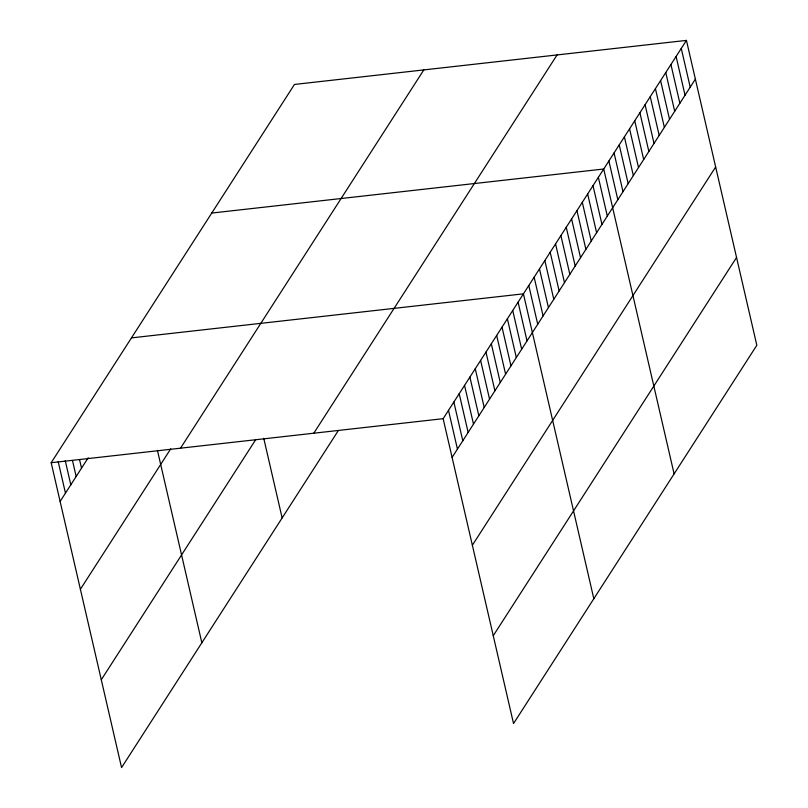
<?xml version="1.0" encoding="UTF-8"?>
<svg xmlns="http://www.w3.org/2000/svg" width="808" height="808" viewBox="0 0 808 808"><rect width="100%" height="100%" fill="white"/><g stroke="black" fill="none" stroke-linecap="round" stroke-linejoin="round"><path stroke-width="1.21" d="M338.36 430.523L121.564 767.6L51.177 462.721L294.466 84.446L686.436 40.4L756.823 345.279L513.534 723.554L443.148 418.675L686.436 40.4M60.115 501.445L88.213 457.762M80.396 589.274L170.72 448.844M180.527 448.177L423.816 69.912M101.283 679.77L255.833 439.471M313.797 433.209L557.086 54.934M452.086 457.409L695.385 79.133M472.367 545.238L715.656 166.963M493.254 635.724L736.553 257.449M211.746 213.059L603.717 169.013L674.104 473.892M131.462 337.885L523.433 293.839L593.819 598.728M51.177 462.721L443.148 418.675M681.265 48.44L690.214 87.173M676.094 56.479L685.043 95.213M670.933 64.519L679.871 103.252M665.762 72.548L674.7 111.282M660.59 80.588L669.529 119.321M655.419 88.627L664.358 127.361M650.248 96.667L659.187 135.401M645.077 104.707L654.025 143.44M639.906 112.746L648.854 151.48M634.735 120.786L643.683 159.519M629.573 128.826L638.512 167.559M624.402 136.855L633.341 175.588M619.231 144.895L628.17 183.628M614.06 152.934L622.998 191.668M608.889 160.974L617.827 199.707M598.364 177.336L607.313 216.069M593.011 185.658L601.96 224.392M587.658 193.981L596.607 232.714M582.305 202.303L591.254 241.037M576.952 210.625L585.901 249.359M571.599 218.948L580.548 257.681M566.246 227.27L575.195 266.004M560.893 235.593L569.842 274.326M555.55 243.915L564.489 282.649M550.197 252.237L559.136 290.961M544.845 260.55L553.783 299.283M539.491 268.872L548.43 307.606M534.139 277.195L543.077 315.928M528.785 285.517L537.724 324.25M518.08 302.162L527.018 340.895M512.726 310.484L521.665 349.218M507.374 318.806L516.312 357.54M502.021 327.129L510.959 365.862M496.668 335.451L505.606 374.185M491.315 343.774L500.263 382.507M485.962 352.096L494.91 390.83M480.609 360.419L489.557 399.152M475.256 368.741L484.204 407.474M469.903 377.063L478.851 415.797M464.549 385.386L473.498 424.119M459.196 393.708L468.145 432.442M453.854 402.031L462.792 440.764M448.501 410.353L457.439 449.086M263.751 438.31L282.133 517.938M157.439 450.399L201.849 642.774M79.568 459.691L81.527 468.165M72.538 460.752L76.174 476.488M65.236 460.6L70.821 484.81M58.206 461.661L65.468 493.132"/></g></svg>
